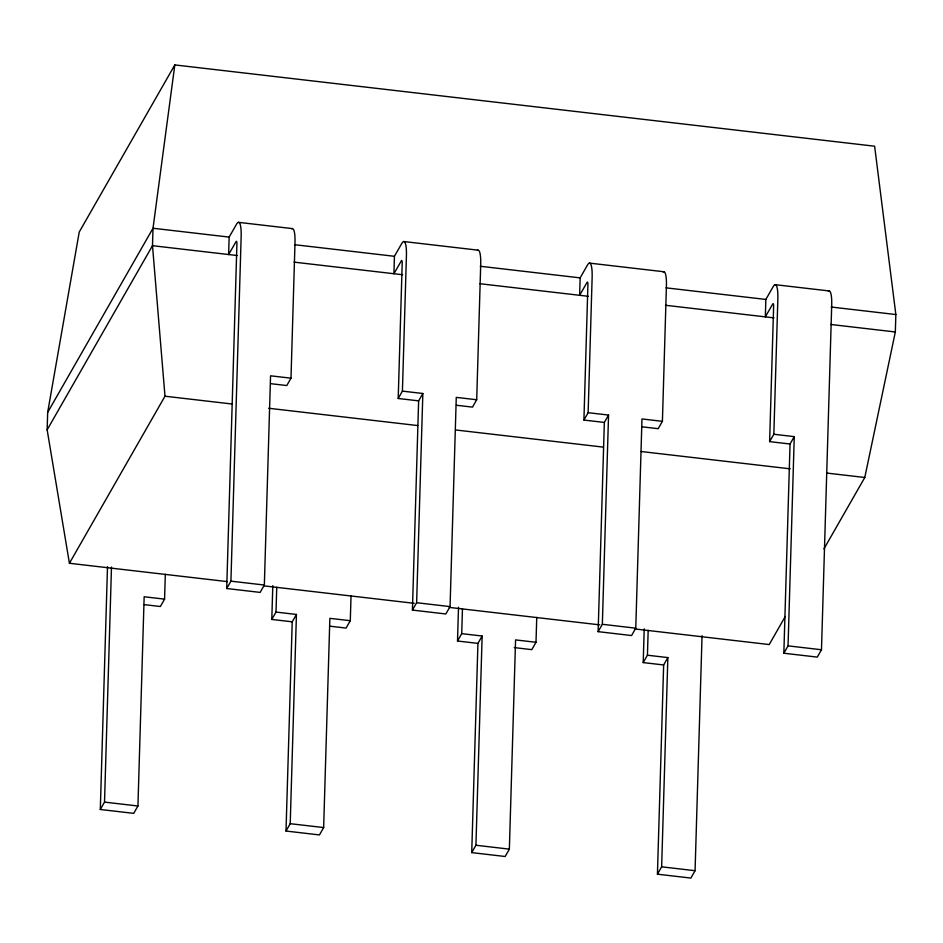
<?xml version="1.0" encoding="UTF-8"?>
<svg xmlns="http://www.w3.org/2000/svg" width="943" height="943" viewBox="0 0 943 943"><rect width="100%" height="100%" fill="white"/><g stroke="black" fill="none" stroke-linecap="round" stroke-linejoin="round"><path stroke-width="1.41" d="M227.192 581.595L69.417 563.277L47.15 429.819L47.669 412.386L79.247 231.99L174.82 64.926L874.621 146.212L895.85 314.538L895.331 331.971L864.79 477.488L823.934 548.909M165.32 574.275L164.577 599.135L144.149 596.766L137.937 805.994L133.729 813.361L100.3 809.483L107.502 566.66M100.3 809.483L104.52 802.116L111.486 567.049M226.709 588.515L230.917 581.159L241.149 236.799A23.811 4.574 -83.4 0 0 236.528 224.21L229.149 237.094L228.63 254.539L236.139 241.479A4.727 0.908 -83.4 0 1 236.929 243.636L226.709 588.515L260.138 592.404L264.346 585.037L270.558 375.809L290.986 378.178L294.994 243.058A23.811 4.574 -83.4 0 0 291.717 228.819M271.796 619.445L276.004 612.078L296.432 614.447L292.224 621.814L271.796 619.445L272.798 585.662M276.004 612.078L276.747 587.218M351.032 595.846L350.289 620.706L329.861 618.337L323.649 827.565L319.441 834.932L286.012 831.042L292.224 621.814M286.012 831.042L290.22 823.687L296.432 614.447M402.413 391.121L406.421 255.989A23.811 4.574 -83.4 0 0 401.801 243.412L394.433 256.296L393.915 273.729L401.423 260.681A4.727 0.908 -83.4 0 1 402.213 262.826L398.205 398.488L418.633 400.858L422.841 393.49L402.413 391.121L398.205 398.488M477.429 250.39A23.811 4.574 -83.4 0 1 480.706 264.618L476.698 399.749L456.271 397.38L450.059 606.608L445.85 613.976L412.421 610.086L418.633 400.858M412.421 610.086L416.629 602.718L422.841 393.49M457.508 641.016L461.716 633.649L482.144 636.018L477.936 643.385L457.508 641.016L458.51 607.233M461.716 633.649L462.459 608.789M536.744 617.417L536.001 642.277L515.573 639.908L509.361 849.136L505.153 856.503L471.724 852.613L477.936 643.385M471.724 852.613L475.932 845.246L482.144 636.018M588.126 412.692L592.133 277.56A23.811 4.574 -83.4 0 0 587.513 264.971L580.145 277.867L579.627 295.3L587.135 282.252A4.727 0.908 -83.4 0 1 587.925 284.397L583.917 420.059L604.345 422.429L608.553 415.061L588.126 412.692L583.917 420.059M663.141 271.961A23.811 4.574 -83.4 0 1 666.418 286.189L662.41 421.321L641.983 418.951L635.771 628.179L631.562 635.547L598.133 631.657L604.345 422.429M598.133 631.657L602.341 624.29L608.553 415.061M643.209 662.587L647.428 655.22L667.856 657.589L663.648 664.956L643.209 662.587L644.222 628.804M647.428 655.22L648.171 630.36M702.052 635.641L695.074 870.707L690.865 878.074L657.436 874.185L663.648 664.956M657.436 874.185L661.644 866.817L667.856 657.589M773.838 434.263L777.845 299.131A23.811 4.574 -83.4 0 0 773.225 286.542L765.857 299.438L765.339 316.872L772.847 303.823A4.727 0.908 -83.4 0 1 773.637 305.968L769.618 441.63L790.045 444L794.265 436.633L773.838 434.263L769.618 441.63M828.425 291.163A23.811 4.574 -83.4 0 1 831.702 305.391L821.483 649.751L817.275 657.106L783.845 653.228L790.045 444M783.845 653.228L788.053 645.861L794.265 436.633M174.82 64.926L153.014 228.253L152.495 245.687L164.99 396.213L69.417 563.277M47.669 412.386L153.014 228.253L229.149 237.094M47.15 429.819L152.495 245.687L237.365 255.553M164.577 599.135L160.369 606.502L144.314 604.64M290.986 378.178L286.778 385.546L270.724 383.683M350.289 620.706L346.081 628.073L330.026 626.211M476.698 399.749L472.49 407.117L456.436 405.254M536.001 642.277L531.793 649.644L514.277 647.605M662.41 421.321L658.19 428.688L642.148 426.825M785.271 616.498L769.217 644.552L634.804 628.946M238.485 222.348L292.342 228.595M403.769 241.538L478.054 250.166M589.481 263.109L663.766 271.737M775.193 284.68L829.05 290.939M294.581 244.697L394.433 256.296M480.293 266.268L580.145 277.867M666.006 287.839L765.857 299.438M831.207 307.029L895.85 314.538M294.063 262.13L402.649 274.743M479.775 283.702L588.361 296.314M665.487 305.273L774.073 317.885M830.689 324.463L895.331 331.971M164.99 396.213L232.19 404.017M268.72 408.26L417.737 425.564M455.717 429.973L603.272 447.112M641.264 451.532L790.281 468.836M826.811 473.08L864.79 477.488M230.917 581.159L264.346 585.037M416.629 602.718L450.059 606.608M602.341 624.29L635.771 628.179M788.053 645.861L821.483 649.751M263.722 585.839L414.201 603.32M449.269 607.398L599.748 624.867M104.52 802.116L137.937 805.994M290.22 823.687L323.649 827.565M475.932 845.246L509.361 849.136M661.644 866.817L695.074 870.707"/></g></svg>
